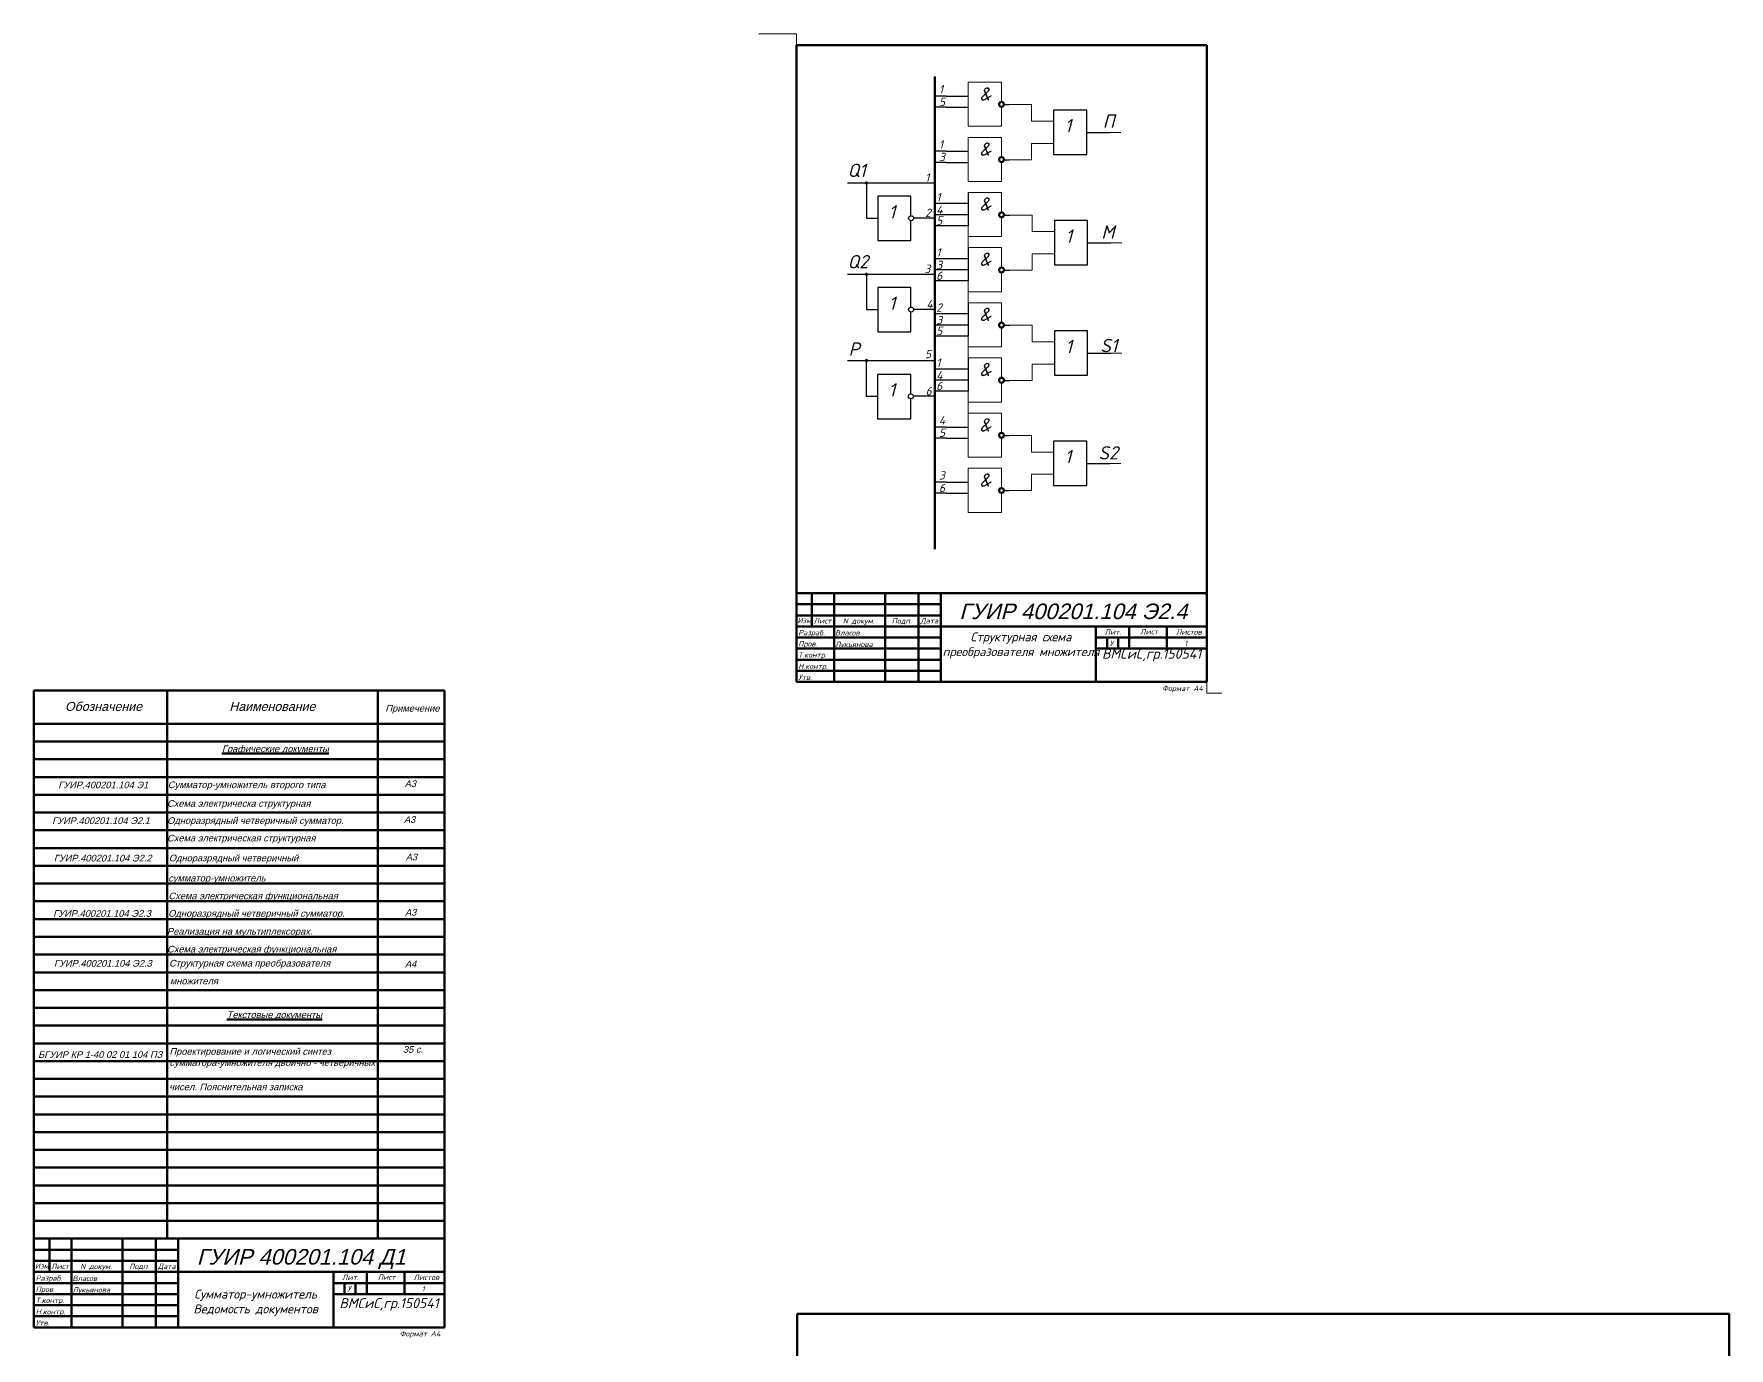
# Model space of a CAD drawing. Header units: millimetres. Extents: x -1147 to 900, y -260 to 949.
# Drawn here: x -1037 to -273, y 356 to 949 of the extents above; entities that cross this region are included whole.
import ezdxf
from ezdxf.enums import TextEntityAlignment as Align

# ---------------------------------------------------------------- set-up
doc = ezdxf.new("R2010")
doc.units = ezdxf.units.MM
doc.header["$LTSCALE"] = 0.5
doc.layers.get('0').update_dxf_attribs({"lineweight": 60})
doc.layers.add('3-размеры', color=6, linetype='Continuous')
doc.styles.get("Standard").update_dxf_attribs({"font": 'isocpeui.ttf', "width": 0.9})
doc.styles.add('чер', font='isocpeur.ttf', dxfattribs={"oblique": 15})

msp = doc.modelspace()

# ---------------------------------------------------------------- hatches: boundary and pattern name
at = {"lineweight": 30, "transparency": 33554551}
h = msp.add_hatch(color=0, dxfattribs=at)
edge = h.paths.add_edge_path()
edge.add_arc((-661.34, 881.4), 0.773, 0, 360)
h = msp.add_hatch(color=0, dxfattribs=at)
edge = h.paths.add_edge_path()
edge.add_arc((-661.34, 840.25), 0.773, 0, 360)
h = msp.add_hatch(color=0, dxfattribs=at)
edge = h.paths.add_edge_path()
edge.add_arc((-661.32, 801.38), 0.773, 0, 360)

# ---------------------------------------------------------------- linework, layer by layer
at = {"color": 0, "linetype": 'ByBlock', "lineweight": 60, "transparency": 33554551}
for p, q in [((-692.88, 943.56), (-632.88, 943.56)), ((-692.88, 943.56), (-692.88, 928.56)), ((-692.88, 943.56), (-692.88, 928.56)), ((-632.88, 943.56), (-537.88, 943.56)), ((-537.88, 943.56), (-507.88, 943.56)), ((-507.88, 943.56), (-507.88, 696.56)), ((-692.88, 928.56), (-692.88, 920.56)), ((-630.48, 929.38), (-630.47, 760.49)), ((-692.88, 920.56), (-692.88, 696.56)), ((-630.47, 760.49), (-630.47, 716.37)), ((-692.88, 696.56), (-507.88, 696.56)), ((-692.88, 696.56), (-692.88, 656.56)), ((-685.88, 681.56), (-685.88, 696.56)), ((-675.88, 696.56), (-675.88, 656.56)), ((-652.88, 656.56), (-652.88, 696.56)), ((-637.88, 696.56), (-637.88, 656.56)), ((-627.88, 656.56), (-627.88, 696.56)), ((-507.88, 696.56), (-507.88, 656.56)), ((-692.88, 691.56), (-627.88, 691.56)), ((-627.88, 686.56), (-692.88, 686.56)), ((-692.88, 681.56), (-627.88, 681.56)), ((-507.88, 681.56), (-627.88, 681.56)), ((-557.88, 681.56), (-557.88, 656.56)), ((-542.88, 681.56), (-542.88, 671.56)), ((-525.88, 671.56), (-525.88, 681.56)), ((-627.88, 676.56), (-692.88, 676.56)), ((-557.88, 676.56), (-507.88, 676.56)), ((-552.88, 671.56), (-552.88, 676.56)), ((-547.88, 676.56), (-547.88, 671.56)), ((-692.88, 671.56), (-627.88, 671.56)), ((-627.88, 666.56), (-692.88, 666.56)), ((-542.88, 671.56), (-557.88, 671.56)), ((-542.88, 671.56), (-507.88, 671.56)), ((-692.88, 661.56), (-627.88, 661.56)), ((-1036.55, 652.7), (-976.55, 652.7)), ((-1036.55, 652.7), (-1036.55, 637.7)), ((-1036.55, 652.7), (-1036.55, 637.7)), ((-976.55, 652.7), (-976.55, 629.7)), ((-976.55, 652.7), (-881.55, 652.7)), ((-881.55, 652.7), (-881.55, 405.7)), ((-881.55, 652.7), (-851.55, 652.7)), ((-851.55, 652.7), (-851.55, 405.7)), ((-627.88, 656.56), (-692.88, 656.56)), ((-627.88, 656.56), (-507.88, 656.56)), ((-1036.55, 637.7), (-1036.55, 629.7)), ((-1036.55, 637.7), (-851.55, 637.7)), ((-1036.55, 629.7), (-1036.55, 405.7)), ((-851.55, 629.7), (-1036.55, 629.7)), ((-976.55, 629.7), (-976.55, 405.7)), ((-851.55, 621.7), (-1036.55, 621.7)), ((-851.55, 613.7), (-1036.55, 613.7)), ((-851.55, 605.7), (-1036.55, 605.7)), ((-851.55, 597.7), (-1036.55, 597.7)), ((-851.55, 589.7), (-1036.55, 589.7)), ((-851.55, 581.7), (-1036.55, 581.7)), ((-851.55, 573.7), (-1036.55, 573.7)), ((-851.55, 565.7), (-1036.55, 565.7)), ((-851.55, 557.7), (-1036.55, 557.7)), ((-851.55, 549.7), (-1036.55, 549.7)), ((-851.55, 541.7), (-1036.55, 541.7)), ((-851.55, 533.7), (-1036.55, 533.7)), ((-851.55, 525.7), (-1036.55, 525.7)), ((-851.55, 517.7), (-1036.55, 517.7)), ((-851.55, 509.7), (-1036.55, 509.7)), ((-851.55, 501.7), (-1036.55, 501.7)), ((-851.55, 493.7), (-1036.55, 493.7)), ((-851.55, 485.7), (-1036.55, 485.7)), ((-851.55, 477.7), (-1036.55, 477.7)), ((-851.55, 469.7), (-1036.55, 469.7)), ((-851.55, 461.7), (-1036.55, 461.7)), ((-851.55, 453.7), (-1036.55, 453.7)), ((-851.55, 445.7), (-1036.55, 445.7)), ((-851.55, 437.7), (-1036.55, 437.7)), ((-851.55, 429.7), (-1036.55, 429.7)), ((-851.55, 421.7), (-1036.55, 421.7)), ((-851.55, 413.7), (-1036.55, 413.7)), ((-1036.55, 405.7), (-851.55, 405.7)), ((-1036.55, 405.7), (-1036.55, 365.7)), ((-1029.55, 390.7), (-1029.55, 405.7)), ((-1019.55, 405.7), (-1019.55, 365.7)), ((-996.55, 365.7), (-996.55, 405.7)), ((-981.55, 405.7), (-981.55, 365.7)), ((-971.55, 365.7), (-971.55, 405.7)), ((-851.55, 405.7), (-851.55, 365.7)), ((-1036.55, 400.7), (-971.55, 400.7)), ((-971.55, 395.7), (-1036.55, 395.7)), ((-1036.55, 390.7), (-971.55, 390.7)), ((-851.55, 390.7), (-971.55, 390.7)), ((-901.55, 390.7), (-901.55, 365.7)), ((-886.55, 390.7), (-886.55, 380.7)), ((-869.55, 380.7), (-869.55, 390.7)), ((-971.55, 385.7), (-1036.55, 385.7)), ((-901.55, 385.7), (-851.55, 385.7)), ((-896.55, 380.7), (-896.55, 385.7)), ((-891.55, 385.7), (-891.55, 380.7)), ((-1036.55, 380.7), (-971.55, 380.7)), ((-971.55, 375.7), (-1036.55, 375.7)), ((-886.55, 380.7), (-901.55, 380.7)), ((-886.55, 380.7), (-851.55, 380.7)), ((-1036.55, 370.7), (-971.55, 370.7)), ((-971.55, 365.7), (-1036.55, 365.7)), ((-971.55, 365.7), (-851.55, 365.7))]:
    msp.add_line(p, q, dxfattribs=at)
at = {"color": 0, "linetype": 'ByBlock', "lineweight": 20, "transparency": 33554551}
for p, q in [((-615.48, 926.8), (-600.48, 926.8)), ((-615.48, 926.8), (-615.48, 906.95)), ((-600.48, 926.8), (-600.47, 917.92)), ((-507.88, 928.56), (-507.88, 920.56)), ((-600.48, 906.95), (-600.48, 915.69)), ((-596.99, 916.74), (-586.99, 916.74)), ((-586.99, 916.74), (-586.99, 909.24)), ((-576.99, 909.24), (-586.99, 909.24)), ((-576.99, 914.24), (-576.99, 909.24)), ((-576.99, 909.24), (-576.99, 899.24)), ((-615.48, 906.95), (-600.48, 906.95)), ((-615.48, 906.95), (-600.48, 906.95)), ((-615.48, 901.95), (-615.48, 882.09)), ((-600.48, 901.95), (-615.48, 901.95)), ((-600.48, 901.95), (-600.47, 893.07)), ((-551.61, 904.15), (-546.61, 904.15)), ((-581.99, 899.24), (-586.99, 899.24)), ((-586.99, 891.89), (-586.99, 899.24)), ((-576.99, 899.24), (-581.99, 899.24)), ((-600.48, 882.09), (-600.48, 890.84)), ((-596.99, 891.89), (-586.99, 891.89)), ((-600.48, 882.09), (-615.48, 882.09)), ((-615.48, 877.09), (-600.48, 877.09)), ((-600.48, 877.09), (-600.48, 868.16)), ((-600.48, 857.24), (-600.48, 865.93)), ((-596.64, 866.95), (-586.64, 866.95)), ((-586.64, 866.95), (-586.64, 859.45)), ((-576.64, 864.45), (-576.64, 859.45)), ((-615.48, 857.24), (-615.48, 862.09)), ((-600.48, 857.24), (-615.48, 857.24)), ((-615.48, 857.24), (-615.48, 852.24)), ((-576.64, 859.45), (-586.64, 859.45)), ((-576.64, 859.45), (-576.64, 849.45)), ((-615.48, 852.24), (-600.48, 852.24)), ((-600.48, 852.24), (-600.48, 843.31)), ((-581.64, 849.45), (-586.64, 849.45)), ((-586.64, 842.1), (-586.64, 849.45)), ((-576.64, 849.45), (-581.64, 849.45)), ((-551.25, 854.36), (-546.25, 854.36)), ((-600.48, 832.38), (-600.48, 841.08)), ((-596.64, 842.1), (-586.64, 842.1)), ((-615.48, 832.38), (-615.48, 837.24)), ((-600.48, 832.38), (-615.48, 832.38)), ((-615.48, 832.38), (-615.48, 827.38)), ((-615.48, 827.38), (-600.48, 827.38)), ((-600.48, 827.38), (-600.48, 818.45)), ((-615.48, 807.53), (-615.48, 812.38)), ((-600.48, 807.53), (-600.48, 816.23)), ((-596.64, 817.25), (-586.64, 817.25)), ((-586.64, 817.25), (-586.64, 809.75)), ((-576.64, 814.75), (-576.64, 809.75)), ((-600.48, 807.53), (-615.48, 807.53)), ((-615.48, 807.53), (-615.48, 802.53)), ((-615.48, 802.53), (-600.48, 802.53)), ((-600.48, 802.53), (-600.48, 793.6)), ((-576.64, 809.75), (-586.64, 809.75)), ((-576.64, 809.75), (-576.64, 799.75)), ((-551.25, 804.66), (-546.25, 804.66)), ((-581.64, 799.75), (-586.64, 799.75)), ((-586.64, 792.39), (-586.64, 799.75)), ((-576.64, 799.75), (-581.64, 799.75)), ((-615.48, 782.68), (-615.48, 787.53)), ((-600.48, 782.68), (-600.48, 791.37)), ((-596.64, 792.39), (-586.64, 792.39)), ((-600.48, 782.68), (-615.48, 782.68)), ((-615.48, 782.68), (-615.48, 777.68)), ((-615.48, 777.68), (-600.48, 777.68)), ((-615.48, 777.68), (-615.48, 757.82)), ((-600.48, 777.68), (-600.47, 768.8)), ((-600.48, 757.82), (-600.48, 766.57)), ((-596.99, 767.62), (-586.99, 767.62)), ((-586.99, 767.62), (-586.99, 760.12)), ((-576.99, 765.12), (-576.99, 760.12)), ((-615.48, 757.82), (-600.48, 757.82)), ((-615.48, 757.82), (-600.48, 757.82)), ((-576.99, 760.12), (-586.99, 760.12)), ((-576.99, 760.12), (-576.99, 750.12)), ((-615.48, 752.82), (-615.48, 732.97)), ((-600.48, 752.82), (-615.48, 752.82)), ((-600.48, 752.82), (-600.47, 743.95)), ((-581.99, 750.12), (-586.99, 750.12)), ((-586.99, 742.76), (-586.99, 750.12)), ((-576.99, 750.12), (-581.99, 750.12)), ((-551.61, 755.03), (-546.61, 755.03)), ((-600.48, 732.97), (-600.48, 741.72)), ((-596.99, 742.76), (-586.99, 742.76)), ((-600.48, 732.97), (-615.48, 732.97)), ((-692.88, 696.56), (-507.88, 696.56)), ((-542.88, 681.56), (-542.88, 671.56)), ((-851.55, 637.7), (-851.55, 629.7)), ((-1036.55, 405.7), (-851.55, 405.7)), ((-886.55, 390.7), (-886.55, 380.7))]:
    msp.add_line(p, q, dxfattribs=at)
at = {"color": 0, "linetype": 'ByBlock', "lineweight": -2, "transparency": 33554551}
for p, q in [((-625.41, 920.54), (-630.48, 920.54)), ((-625.41, 920.54), (-615.54, 920.54)), ((-625.41, 915.54), (-630.48, 915.54)), ((-625.41, 915.54), (-615.54, 915.54)), ((-599.36, 916.74), (-596.99, 916.74)), ((-561.99, 904.15), (-551.61, 904.15)), ((-625.41, 895.69), (-630.48, 895.69)), ((-625.41, 895.69), (-615.54, 895.69)), ((-625.41, 890.69), (-630.48, 890.69)), ((-625.41, 890.69), (-615.54, 890.69)), ((-599.36, 891.89), (-596.99, 891.89)), ((-669.85, 881.48), (-630.48, 881.48)), ((-641.27, 875.4), (-656.27, 875.4)), ((-641.27, 866.63), (-641.27, 875.4)), ((-625.41, 872.09), (-630.48, 872.09)), ((-615.48, 872.09), (-625.41, 872.09)), ((-615.48, 877.09), (-615.48, 872.09)), ((-615.48, 872.09), (-615.48, 867.09)), ((-615.48, 872.09), (-615.48, 867.09)), ((-641.27, 855.4), (-641.27, 864.4)), ((-630.47, 865.51), (-640.1, 865.51)), ((-625.41, 867.09), (-630.48, 867.09)), ((-615.48, 867.09), (-625.41, 867.09)), ((-615.48, 867.09), (-615.48, 862.09)), ((-599.33, 866.95), (-596.64, 866.95)), ((-625.41, 862.09), (-630.48, 862.09)), ((-615.48, 862.09), (-625.41, 862.09)), ((-656.27, 855.4), (-641.27, 855.4)), ((-615.48, 852.24), (-615.48, 847.24)), ((-561.64, 854.36), (-551.25, 854.36)), ((-625.41, 847.24), (-630.48, 847.24)), ((-625.41, 842.24), (-630.48, 842.24)), ((-615.48, 847.24), (-625.41, 847.24)), ((-615.48, 842.24), (-625.41, 842.24)), ((-615.48, 847.24), (-615.48, 842.24)), ((-615.48, 847.24), (-615.48, 842.24)), ((-615.48, 842.24), (-615.48, 837.24)), ((-599.33, 842.1), (-596.64, 842.1)), ((-669.85, 840.34), (-630.49, 840.34)), ((-641.27, 834.25), (-656.27, 834.25)), ((-641.27, 825.48), (-641.27, 834.25)), ((-625.41, 837.24), (-630.48, 837.24)), ((-615.48, 837.24), (-625.41, 837.24)), ((-615.48, 827.38), (-615.48, 822.38)), ((-641.27, 814.25), (-641.27, 823.25)), ((-630.48, 824.36), (-640.1, 824.36)), ((-625.41, 822.38), (-630.48, 822.38)), ((-615.48, 822.38), (-625.41, 822.38)), ((-615.48, 822.38), (-615.48, 817.38)), ((-615.48, 822.38), (-615.48, 817.38)), ((-656.27, 814.25), (-641.27, 814.25)), ((-625.41, 817.38), (-630.48, 817.38)), ((-625.41, 812.38), (-630.48, 812.38)), ((-615.48, 817.38), (-625.41, 817.38)), ((-615.48, 812.38), (-625.41, 812.38)), ((-615.48, 817.38), (-615.48, 812.38)), ((-599.33, 817.25), (-596.64, 817.25)), ((-615.48, 802.53), (-615.48, 797.53)), ((-561.64, 804.66), (-551.25, 804.66)), ((-669.92, 801.37), (-630.55, 801.37)), ((-641.34, 795.16), (-656.34, 795.16)), ((-641.34, 786.38), (-641.34, 795.16)), ((-625.41, 797.53), (-630.48, 797.53)), ((-615.48, 797.53), (-625.41, 797.53)), ((-615.48, 797.53), (-615.48, 792.53)), ((-615.48, 797.53), (-615.48, 792.53)), ((-625.41, 792.53), (-630.48, 792.53)), ((-625.41, 787.53), (-630.48, 787.53)), ((-615.48, 792.53), (-625.41, 792.53)), ((-615.48, 787.53), (-625.41, 787.53)), ((-615.48, 792.53), (-615.48, 787.53)), ((-599.33, 792.39), (-596.64, 792.39)), ((-641.34, 775.16), (-641.34, 784.16)), ((-630.55, 785.27), (-640.17, 785.27)), ((-656.34, 775.16), (-641.34, 775.16)), ((-625.41, 771.42), (-630.48, 771.42)), ((-625.41, 766.42), (-630.48, 766.42)), ((-625.41, 771.42), (-615.54, 771.42)), ((-625.41, 766.42), (-615.54, 766.42)), ((-599.36, 767.62), (-596.99, 767.62)), ((-561.99, 755.03), (-551.61, 755.03)), ((-625.41, 746.56), (-630.48, 746.56)), ((-625.41, 741.56), (-630.48, 741.56)), ((-625.41, 746.56), (-615.54, 746.56)), ((-625.41, 741.56), (-615.54, 741.56)), ((-599.36, 742.76), (-596.99, 742.76))]:
    msp.add_line(p, q, dxfattribs=at)
at = {"color": 0, "lineweight": -2, "transparency": 33554551}
for p, q in [((-661.37, 881.48), (-661.37, 865.6)), ((-656.27, 875.4), (-656.27, 865.4)), ((-661.37, 865.6), (-656.27, 865.6)), ((-656.27, 865.4), (-656.27, 855.4)), ((-661.37, 840.34), (-661.37, 824.45)), ((-656.27, 834.25), (-656.27, 824.25)), ((-661.37, 824.45), (-656.27, 824.45)), ((-656.27, 824.25), (-656.27, 814.25)), ((-661.44, 801.24), (-661.44, 785.35)), ((-656.34, 795.16), (-656.34, 785.16)), ((-661.44, 785.35), (-656.34, 785.35)), ((-656.34, 785.16), (-656.34, 775.16))]:
    msp.add_line(p, q, dxfattribs=at)
at = {"color": 0, "linetype": 'ByBlock', "lineweight": -2, "transparency": 33554551}
for points in [[(-576.99, 894.24), (-561.99, 894.24), (-561.99, 914.24), (-576.99, 914.24)], [(-576.64, 844.45), (-561.64, 844.45), (-561.64, 864.45), (-576.64, 864.45)], [(-576.64, 794.75), (-561.64, 794.75), (-561.64, 814.75), (-576.64, 814.75)], [(-576.99, 745.12), (-561.99, 745.12), (-561.99, 765.12), (-576.99, 765.12)]]:
    msp.add_lwpolyline(points, close=True, dxfattribs=at)
at = {"lineweight": 60, "transparency": 33554551}
msp.add_lwpolyline([(-692.55, 74.78), (-272.55, 74.78), (-272.55, 371.78), (-692.55, 371.78)], close=True, dxfattribs=at)
at = {"color": 0, "linetype": 'ByBlock', "transparency": 33554551}
for centre in [(-600.47, 916.81), (-600.47, 891.95), (-600.44, 867.05), (-600.44, 842.19), (-600.44, 817.34), (-600.44, 792.49), (-600.47, 767.69), (-600.47, 742.83)]:
    msp.add_circle(centre, 1.11, dxfattribs=at)
at = {"color": 0, "linetype": 'ByBlock', "lineweight": -2, "transparency": 33554551}
for centre in [(-641.21, 865.51), (-641.22, 824.36), (-641.29, 785.27)]:
    msp.add_circle(centre, 1.11, dxfattribs=at)
at = {"layer": '3-размеры', "color": 0, "lineweight": 20}
for p, q in [((-692.88, 948.56), (-709.88, 948.56)), ((-692.88, 943.56), (-692.88, 948.56)), ((-507.88, 656.56), (-507.88, 651.56)), ((-507.88, 651.56), (-501.1, 651.56))]:
    msp.add_line(p, q, dxfattribs=at)

# ---------------------------------------------------------------- texts
at = {"color": 0, "linetype": 'ByBlock', "transparency": 33554551}
for s, height, p in [('1', 3.77, (-628.67, 921.72)), ('&', 6, (-610.48, 918.49)), ('5', 3.77, (-628.67, 916.07)), ('П', 6, (-554.83, 906.26)), ('3', 3.77, (-628.67, 891.22)), ('1', 3.77, (-628.67, 896.86)), ('&', 6, (-610.48, 893.63)), ('Q1', 6, (-669.85, 884.08)), ('1', 3.77, (-634.84, 881.98)), ('4', 3.77, (-629.85, 867.43)), ('1', 3.77, (-629.85, 873.08)), ('&', 6, (-610.48, 868.89)), ('2', 3.77, (-634.9, 866.03)), ('5', 3.77, (-629.91, 862.58)), ('M', 6, (-555.45, 856.3)), ('Q2', 6, (-669.85, 842.93)), ('1', 3.77, (-629.85, 848.22)), ('&', 6, (-610.48, 844.03)), ('3', 3.77, (-635.18, 840.82)), ('3', 3.77, (-629.85, 842.58)), ('6', 3.77, (-629.91, 837.72)), ('4', 3.77, (-634.31, 824.92)), ('2', 3.77, (-629.85, 823.37)), ('&', 6, (-610.48, 819.18)), ('3', 3.77, (-629.85, 817.72)), ('5', 3.77, (-629.91, 812.87)), ('S1', 6, (-555.93, 805.12)), ('P', 6, (-669.39, 803.54)), ('5', 3.77, (-634.96, 802.4)), ('1', 3.77, (-629.85, 798.52)), ('4', 3.77, (-629.85, 792.87)), ('&', 6, (-610.48, 794.33)), ('6', 3.77, (-634.7, 785.73)), ('6', 3.77, (-629.91, 788.02)), ('4', 3.77, (-628.67, 772.6)), ('&', 6, (-610.48, 769.36)), ('5', 3.77, (-628.67, 766.95)), ('S2', 6, (-556.77, 756.79)), ('3', 3.77, (-628.67, 747.74)), ('&', 6, (-610.48, 744.51)), ('6', 3.77, (-628.67, 742.09))]:
    msp.add_text(s, height=height, dxfattribs=at).set_placement(p)
at = {"color": 0, "linetype": 'ByBlock', "lineweight": -2, "transparency": 33554551}
for p in [(-571.99, 904.24), (-571.64, 854.45), (-571.64, 804.75), (-571.99, 755.12)]:
    msp.add_text('1', height=6, dxfattribs=at).set_placement(p)
at = {"color": 0, "lineweight": -2, "transparency": 33554551}
for p in [(-651.27, 865.4), (-651.27, 824.25), (-651.34, 785.16)]:
    msp.add_text('1', height=6, dxfattribs=at).set_placement(p)
at = {"color": 0, "linetype": 'ByBlock', "transparency": 33554551, "style": 'чер', "oblique": 15}
for s, p in [('Изм', (-692.44, 683.02)), ('Разраб.', (-692.07, 677.55)), ('Лист', (-685.15, 682.88)), ('Листов', (-521.82, 677.89)), ('Пров.', (-692.07, 672.55)), ('У', (-551.68, 672.79)), ('1', (-518.07, 672.73)), ('Н.контр.', (-692.07, 662.44)), ('Т.контр.', (-692.07, 667.55)), ('Утв.', (-692.07, 657.44)), ('Формат А4', (-528.05, 652.5)), ('Изм', (-1036.11, 392.16)), ('Лист', (-1028.81, 392.02)), ('Разраб.', (-1035.74, 386.69)), ('Пров.', (-1035.74, 381.69)), ('У', (-895.35, 381.93)), ('Листов', (-865.49, 387.04)), ('1', (-861.74, 381.87)), ('Т.контр.', (-1035.74, 376.69)), ('Утв.', (-1035.74, 366.58)), ('Н.контр.', (-1035.74, 371.58)), ('Формат А4', (-871.72, 361.64))]:
    msp.add_text(s, height=2.4, dxfattribs=at).set_placement(p)
for s, p in [('N докум.', (-664.85, 682.88)), ('Подп.', (-645.41, 682.88)), ('Дата', (-633.02, 682.9)), ('Лит.', (-550.29, 677.87)), ('N докум.', (-1008.52, 392.02)), ('Подп.', (-989.08, 392.02)), ('Дата', (-976.69, 392.04)), ('Лит.', (-893.96, 387.01))]:
    msp.add_text(s, height=2.4, dxfattribs=at).set_placement(p, align=Align.CENTER)
at = {"color": 0, "linetype": 'ByBlock', "lineweight": 60, "transparency": 33554551, "style": 'чер', "oblique": 15}
for p in [(-537.98, 678.01), (-881.65, 387.15)]:
    msp.add_text('Лист', height=2.4, dxfattribs=at).set_placement(p)
at = {"color": 0, "linetype": 'ByBlock', "lineweight": -2, "transparency": 33554551, "style": 'чер', "oblique": 15}
for s, p in [('Лукьянова', (-675.47, 672.3)), ('Власов', (-675.47, 677.51)), ('Лукьянова', (-1019.14, 381.45)), ('Власов', (-1019.14, 386.65))]:
    msp.add_text(s, height=2.4, dxfattribs=at).set_placement(p)
at = {"color": 0, "linetype": 'ByBlock', "transparency": 33554551, "attachment_point": 1, "style": 'чер'}
for s, insert, char_height, width in [('\\pxt10;{\\fArial|b0|i0|c204|p34;ГУИР 400201.104 Э2.4}', (-619.47, 691.86), 7, 118.3742), ('\\pxqc,t10;{\\H0.8x;Структурная схема преобразователя множителя}', (-628.35, 678.86), 5, 73.3234), ('\\pxqc,t10;{\\fArial|b0|i0|c204|p0;Обозначение}', (-1042.46, 647.51), 4, 74.5966), ('\\pxqc,t10;{\\fArial|b0|i0|c204|p0;Наименование}', (-966.36, 647.51, -182.45), 4, 74.5966), ('\\pxqc,t10;{\\fArial|b0|i0|c204|p0;Примечение}', (-882.41, 646.15), 3, 32.9419), ('\\pxqc,t10;{\\fArial|b0|i0|c204|p0;\\LГрафические документы}', (-970.11, 627.93, -23.6), 3, 84.7912), ('\\pxqc,t10;{\\fArial|b0|i0|c204|p0;ГУИР.400201.104 Э1}', (-1042.59, 611.64), 3, 74.5966), ('\\pxql,t10;{\\fArial|b0|i0|c204|p0;\\H0.75x;Сумматор-умножитель второго типа\\H1.33333x;\\P }', (-976.17, 611.7), 4, 98.0705), ('\\pxqc,t10;{\\fArial|b0|i0|c204|p0;А3}', (-904.19, 612.17), 3, 74.5966), ('{\\fArial|b0|i0|c204|p0;Схема электрическа структурная }', (-976.55, 603.29), 3, 98.0705), ('\\pxqc,t10;{\\fArial|b0|i0|c204|p0;А3}', (-904.51, 596.05), 3, 74.5966), ('\\pxqc,t10;{\\fArial|b0|i0|c204|p0;ГУИР.400201.104 Э2.1}', (-1043.62, 595.53), 3, 74.5966), ('\\pxql,t10;{\\fArial|b0|i0|c204|p0;Одноразрядный четверичный сумматор. \\P\\P }', (-976.49, 595.59), 3, 98.0705), ('\\pxql,t10;{\\fArial|b0|i0|c204|p0;Схема электрическая структурная\\P }', (-976.55, 587.68), 3, 98.0705), ('\\pxqc,t10;{\\fArial|b0|i0|c204|p0;ГУИР.400201.104 Э2.2}', (-1042.84, 578.65), 3, 74.5966), ('{\\fArial|b0|i0|c204|p0;\\H0.75x;Одноразрядный четверичный \\H1.33333x; }', (-975.71, 578.71), 4, 98.0705), ('\\pxqc,t10;{\\fArial|b0|i0|c204|p0;А3}', (-903.73, 579.18), 3, 74.5966), ('{\\fArial|b0|i0|c204|p0;\\H0.75x;сумматор-умножитель}', (-976.01, 569.64), 4, 98.0705), ('{\\fArial|b0|i0|c204|p0;\\H0.75x;Схема электрическая функциональная}', (-975.91, 561.62), 4, 98.0705), ('\\pxqc,t10;{\\fArial|b0|i0|c204|p0;ГУИР.400201.104 Э2.3}', (-1043.14, 553.72), 3, 74.5966), ('\\pxql,t10;{\\fArial|b0|i0|c204|p0;\\H0.75x;Одноразрядный четверичный сумматор.\\H1.33333x;\\P }', (-976.01, 553.78), 4, 98.0705), ('\\pxqc,t10;{\\fArial|b0|i0|c204|p0;А3}', (-904.03, 554.25), 3, 74.5966), ('{\\fArial|b0|i0|c204|p0;\\H0.75x;Реализация на мультиплексорах.}', (-976.55, 545.64, -39.34), 4, 98.0705), ('{\\fArial|b0|i0|c204|p0;\\H0.75x;Схема электрическая функциональная}', (-976.55, 537.64), 4, 98.0705), ('\\pxqc,t10;{\\fArial|b0|i0|c204|p0;ГУИР.400201.104 Э2.3}', (-1042.76, 531.25), 3, 74.5966), ('\\pxql,t10;{\\fArial|b0|i0|c204|p0;\\H0.75x;Структурная схема преобразователя \\P\\H1.33333x; }', (-975.64, 531.31), 4, 98.0705), ('\\pxqc,t10;{\\fArial|b0|i0|c204|p0;А4}', (-904.06, 530.99), 3, 74.5966), ('\\pxql,t10;{\\fArial|b0|i0|c204|p0;\\H0.75x;множителя \\P\\H1.33333x; }', (-975.24, 523.28), 4, 98.0705), ('\\pxqc,t10;{\\fArial|b0|i0|c204|p0;\\LТекстовые документы}', (-970.57, 508.1, -23.6), 3, 84.7912), ('\\pxqc,t10;{\\fArial|b0|i0|c204|p0;БГУИР КР 1-40 02 01 104 ПЗ}', (-1043.96, 490.16), 3, 74.5966), ('\\pxql,t10;{\\fArial|b0|i0|c204|p0;\\H0.75x;Проектирование и логический синтез сумматора-умножителя двоично - четверичных \\H1.33333x;  }', (-975.45, 491.56, -178.82), 4, 98.0705), ('\\pxqc,t10;{\\fArial|b0|i0|c204|p0;35 с.}', (-902.97, 492.44), 3, 74.5966), ('\\pxql,t10;{\\fArial|b0|i0|c204|p0; чисел. Пояснительная записка}', (-976.79, 475.56), 3, 98.0705), ('\\pxt10;{\\fArial|b0|i0|c204|p34;ГУИР 400201.104 Д1}', (-963.14, 401.01), 7, 118.3742), ('\\pxqc,t10;{\\H0.8x;Сумматор-умножитель\\PВедомость документов}', (-973.89, 382.7), 5, 74.5966)]:
    msp.add_mtext(s, dxfattribs=dict(at, insert=insert, char_height=char_height, width=width))
at = {"color": 0, "linetype": 'ByBlock', "lineweight": -2, "transparency": 33554551, "char_height": 8, "width": 44.8152, "attachment_point": 1, "style": 'чер'}
for insert in [(-555.19, 671.5), (-898.86, 378.89)]:
    msp.add_mtext('\\pxt4;{\\H0.5625x;ВМСиС,гр.150541} ', dxfattribs=dict(at, insert=insert))

doc.saveas('drawing.dxf')
